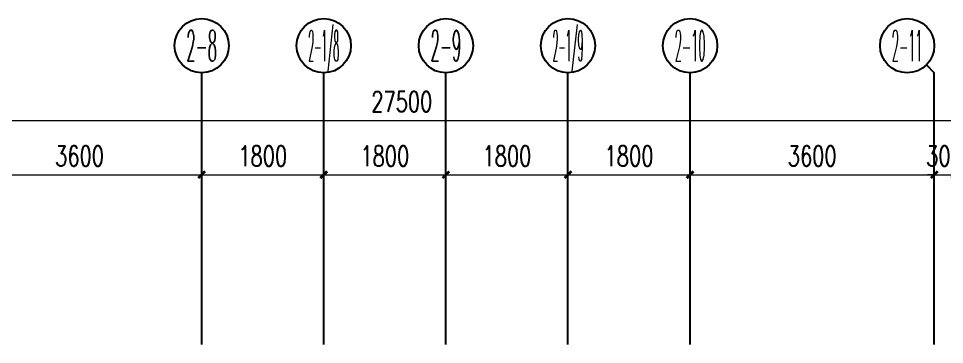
# Model space of a CAD drawing. Extents: x -9422388 to 15610651, y -1992469 to 953794.
# Drawn here: x -2573259 to -2559609, y -354234 to -349434 of the extents above; entities that cross this region are included whole.
import ezdxf
from ezdxf.enums import TextEntityAlignment as Align

# ---------------------------------------------------------------- set-up
doc = ezdxf.new("R2010")
doc.units = 0
doc.header["$LTSCALE"] = 1000
doc.layers.add('AXIS', color=3, linetype='Continuous')
doc.layers.add('AXIS_TEXT', color=7, linetype='Continuous')
doc.layers.add('建筑底图', color=8, linetype='Continuous', lineweight=5)
doc.styles.add('_TCH_AXIS', font='COMPLEX', dxfattribs={"bigfont": 'GBCBIG'})
doc.styles.add('_TCH_DIM_T3', font='SIMPLEX', dxfattribs={"width": 0.705882, "bigfont": 'GBCBIG'})
doc.styles.add('COMPLEX', font='COMPLEX')
doc.dimstyles.new('_TCH_ARCH&&100', dxfattribs={"dimtxt": 297.5, "dimasz": 100, "dimexe": 250, "dimexo": 300, "dimgap": 126.25, "dimtad": 1, "dimdec": 0, "dimzin": 0, "dimdsep": 46, "dimtxsty": '_TCH_DIM_T3', "dimblk": 'ARCHTICK', "dimcen": 0.09, "dimclrt": 7, "dimazin": 2, "dimtfac": 1, "dimtdec": 0, "dimtix": 1, "dimtmove": 2, "dimatfit": 3, "dimfxl": 0, "dimtolj": 1, "dimtzin": 0, "dimarcsym": 0})

# ---------------------------------------------------------------- blocks, each defined once
blk = doc.blocks.new('_ArchTick')
at = {"color": 0, "linetype": 'ByBlock', "const_width": 0.4}
blk.add_lwpolyline([(-0.5, -0.5), (0.5, 0.5)], dxfattribs=at)
blk = doc.blocks.new('*D693')
at = {"layer": 'AXIS', "color": 0, "lineweight": -2, "transparency": 16777216}
for p, q in [((1987630, -392875), (1987630, -389625)), ((2015130, -392875), (2015130, -389625)), ((1987630, -389875), (2015130, -389875))]:
    blk.add_line(p, q, dxfattribs=at)
at = {"layer": 'Defpoints', "color": 0, "transparency": 16777216}
for p in [(2015130, -389875), (1987630, -393175), (2015130, -393175)]:
    blk.add_point(p, dxfattribs=at)
at = {"layer": 'AXIS', "color": 0, "lineweight": -2, "transparency": 16777216, "xscale": 100, "yscale": 100, "zscale": 100, "rotation": 180}
blk.add_blockref('_ArchTick', (1987630, -389875), dxfattribs=at)
at = {"layer": 'AXIS', "color": 0, "lineweight": -2, "transparency": 16777216, "xscale": 100, "yscale": 100, "zscale": 100}
blk.add_blockref('_ArchTick', (2015130, -389875), dxfattribs=at)
at = {"layer": 'AXIS', "color": 7, "transparency": 16777216, "insert": (2001380, -389600), "char_height": 297.5, "attachment_point": 5, "style": '_TCH_DIM_T3'}
blk.add_mtext('\\A1;27500', dxfattribs=at)
blk = doc.blocks.new('*D742')
at = {"layer": 'AXIS', "color": 0, "lineweight": -2, "transparency": 16777216}
for p, q in [((1994830, -392875), (1994830, -390425)), ((1998430, -392875), (1998430, -390425)), ((1994830, -390675), (1998430, -390675))]:
    blk.add_line(p, q, dxfattribs=at)
at = {"layer": 'Defpoints', "color": 0, "transparency": 16777216}
for p in [(1998430, -390675), (1994830, -393175), (1998430, -393175)]:
    blk.add_point(p, dxfattribs=at)
at = {"layer": 'AXIS', "color": 0, "lineweight": -2, "transparency": 16777216, "xscale": 100, "yscale": 100, "zscale": 100, "rotation": 180}
blk.add_blockref('_ArchTick', (1994830, -390675), dxfattribs=at)
at = {"layer": 'AXIS', "color": 0, "lineweight": -2, "transparency": 16777216, "xscale": 100, "yscale": 100, "zscale": 100}
blk.add_blockref('_ArchTick', (1998430, -390675), dxfattribs=at)
at = {"layer": 'AXIS', "color": 7, "transparency": 16777216, "insert": (1996630, -390400), "char_height": 297.5, "attachment_point": 5, "style": '_TCH_DIM_T3'}
blk.add_mtext('\\A1;3600', dxfattribs=at)
blk = doc.blocks.new('*D743')
at = {"layer": 'AXIS', "color": 0, "lineweight": -2, "transparency": 16777216}
for p, q in [((1998430, -392875), (1998430, -390425)), ((2000230, -392875), (2000230, -390425)), ((1998430, -390675), (2000230, -390675))]:
    blk.add_line(p, q, dxfattribs=at)
at = {"layer": 'Defpoints', "color": 0, "transparency": 16777216}
for p in [(2000230, -390675), (1998430, -393175), (2000230, -393175)]:
    blk.add_point(p, dxfattribs=at)
at = {"layer": 'AXIS', "color": 0, "lineweight": -2, "transparency": 16777216, "xscale": 100, "yscale": 100, "zscale": 100, "rotation": 180}
blk.add_blockref('_ArchTick', (1998430, -390675), dxfattribs=at)
at = {"layer": 'AXIS', "color": 0, "lineweight": -2, "transparency": 16777216, "xscale": 100, "yscale": 100, "zscale": 100}
blk.add_blockref('_ArchTick', (2000230, -390675), dxfattribs=at)
at = {"layer": 'AXIS', "color": 7, "transparency": 16777216, "insert": (1999330, -390400), "char_height": 297.5, "attachment_point": 5, "style": '_TCH_DIM_T3'}
blk.add_mtext('\\A1;1800', dxfattribs=at)
blk = doc.blocks.new('*D744')
at = {"layer": 'AXIS', "color": 0, "lineweight": -2, "transparency": 16777216}
for p, q in [((2000230, -392875), (2000230, -390425)), ((2002030, -392875), (2002030, -390425)), ((2000230, -390675), (2002030, -390675))]:
    blk.add_line(p, q, dxfattribs=at)
at = {"layer": 'Defpoints', "color": 0, "transparency": 16777216}
for p in [(2002030, -390675), (2000230, -393175), (2002030, -393175)]:
    blk.add_point(p, dxfattribs=at)
at = {"layer": 'AXIS', "color": 0, "lineweight": -2, "transparency": 16777216, "xscale": 100, "yscale": 100, "zscale": 100, "rotation": 180}
blk.add_blockref('_ArchTick', (2000230, -390675), dxfattribs=at)
at = {"layer": 'AXIS', "color": 0, "lineweight": -2, "transparency": 16777216, "xscale": 100, "yscale": 100, "zscale": 100}
blk.add_blockref('_ArchTick', (2002030, -390675), dxfattribs=at)
at = {"layer": 'AXIS', "color": 7, "transparency": 16777216, "insert": (2001130, -390400), "char_height": 297.5, "attachment_point": 5, "style": '_TCH_DIM_T3'}
blk.add_mtext('\\A1;1800', dxfattribs=at)
blk = doc.blocks.new('*D745')
at = {"layer": 'AXIS', "color": 0, "lineweight": -2, "transparency": 16777216}
for p, q in [((2002030, -392875), (2002030, -390425)), ((2003830, -392875), (2003830, -390425)), ((2002030, -390675), (2003830, -390675))]:
    blk.add_line(p, q, dxfattribs=at)
at = {"layer": 'Defpoints', "color": 0, "transparency": 16777216}
for p in [(2003830, -390675), (2002030, -393175), (2003830, -393175)]:
    blk.add_point(p, dxfattribs=at)
at = {"layer": 'AXIS', "color": 0, "lineweight": -2, "transparency": 16777216, "xscale": 100, "yscale": 100, "zscale": 100, "rotation": 180}
blk.add_blockref('_ArchTick', (2002030, -390675), dxfattribs=at)
at = {"layer": 'AXIS', "color": 0, "lineweight": -2, "transparency": 16777216, "xscale": 100, "yscale": 100, "zscale": 100}
blk.add_blockref('_ArchTick', (2003830, -390675), dxfattribs=at)
at = {"layer": 'AXIS', "color": 7, "transparency": 16777216, "insert": (2002930, -390400), "char_height": 297.5, "attachment_point": 5, "style": '_TCH_DIM_T3'}
blk.add_mtext('\\A1;1800', dxfattribs=at)
blk = doc.blocks.new('*D746')
at = {"layer": 'AXIS', "color": 0, "lineweight": -2, "transparency": 16777216}
for p, q in [((2003830, -392875), (2003830, -390425)), ((2005630, -392875), (2005630, -390425)), ((2003830, -390675), (2005630, -390675))]:
    blk.add_line(p, q, dxfattribs=at)
at = {"layer": 'Defpoints', "color": 0, "transparency": 16777216}
for p in [(2005630, -390675), (2003830, -393175), (2005630, -393175)]:
    blk.add_point(p, dxfattribs=at)
at = {"layer": 'AXIS', "color": 0, "lineweight": -2, "transparency": 16777216, "xscale": 100, "yscale": 100, "zscale": 100, "rotation": 180}
blk.add_blockref('_ArchTick', (2003830, -390675), dxfattribs=at)
at = {"layer": 'AXIS', "color": 0, "lineweight": -2, "transparency": 16777216, "xscale": 100, "yscale": 100, "zscale": 100}
blk.add_blockref('_ArchTick', (2005630, -390675), dxfattribs=at)
at = {"layer": 'AXIS', "color": 7, "transparency": 16777216, "insert": (2004730, -390400), "char_height": 297.5, "attachment_point": 5, "style": '_TCH_DIM_T3'}
blk.add_mtext('\\A1;1800', dxfattribs=at)
blk = doc.blocks.new('*D747')
at = {"layer": 'AXIS', "color": 0, "lineweight": -2, "transparency": 16777216}
for p, q in [((2005630, -392875), (2005630, -390425)), ((2009230, -392875), (2009230, -390425)), ((2005630, -390675), (2009230, -390675))]:
    blk.add_line(p, q, dxfattribs=at)
at = {"layer": 'Defpoints', "color": 0, "transparency": 16777216}
for p in [(2009230, -390675), (2005630, -393175), (2009230, -393175)]:
    blk.add_point(p, dxfattribs=at)
at = {"layer": 'AXIS', "color": 0, "lineweight": -2, "transparency": 16777216, "xscale": 100, "yscale": 100, "zscale": 100, "rotation": 180}
blk.add_blockref('_ArchTick', (2005630, -390675), dxfattribs=at)
at = {"layer": 'AXIS', "color": 0, "lineweight": -2, "transparency": 16777216, "xscale": 100, "yscale": 100, "zscale": 100}
blk.add_blockref('_ArchTick', (2009230, -390675), dxfattribs=at)
at = {"layer": 'AXIS', "color": 7, "transparency": 16777216, "insert": (2007430, -390400), "char_height": 297.5, "attachment_point": 5, "style": '_TCH_DIM_T3'}
blk.add_mtext('\\A1;3600', dxfattribs=at)
blk = doc.blocks.new('*D748')
at = {"layer": 'AXIS', "color": 0, "lineweight": -2, "transparency": 16777216}
for p, q in [((2009230, -392875), (2009230, -390425)), ((2009530, -392875), (2009530, -390425)), ((2009230, -390675), (2009130, -390675)), ((2009230, -390675), (2009530, -390675)), ((2009530, -390675), (2009630, -390675))]:
    blk.add_line(p, q, dxfattribs=at)
at = {"layer": 'Defpoints', "color": 0, "transparency": 16777216}
for p in [(2009530, -390675), (2009230, -393175), (2009530, -393175)]:
    blk.add_point(p, dxfattribs=at)
at = {"layer": 'AXIS', "color": 0, "lineweight": -2, "transparency": 16777216, "xscale": 100, "yscale": 100, "zscale": 100}
blk.add_blockref('_ArchTick', (2009230, -390675), dxfattribs=at)
at = {"layer": 'AXIS', "color": 0, "lineweight": -2, "transparency": 16777216, "xscale": 100, "yscale": 100, "zscale": 100, "rotation": 180}
blk.add_blockref('_ArchTick', (2009530, -390675), dxfattribs=at)
at = {"layer": 'AXIS', "color": 7, "transparency": 16777216, "insert": (2009380, -390400), "char_height": 297.5, "attachment_point": 5, "style": '_TCH_DIM_T3'}
blk.add_mtext('\\A1;300', dxfattribs=at)
blk = doc.blocks.new('_AXISO')
at = {"color": 0}
blk.add_circle((0, 0), 0.5, dxfattribs=at)
at = {"layer": 'AXIS_TEXT', "color": 0, "style": 'COMPLEX', "width": 1.041667}
blk.add_attdef('A', text='', height=0.56, dxfattribs=at).set_placement((-0.25, -0.28), (0.25, -0.28), align=Align.FIT)
blk = doc.blocks.new('5555')
at = {"layer": 'AXIS', "color": 8}
for p, q in [((2009113, -389057.6), (2009230.2, -389174.7)), ((1998430.2, -393174.7), (1998430.2, -389174.7)), ((2000230.2, -393174.7), (2000230.2, -389174.7)), ((2002030.2, -393174.7), (2002030.2, -389174.7)), ((2003830.2, -393174.7), (2003830.2, -389174.7)), ((2005630.2, -393174.7), (2005630.2, -389174.7)), ((2009230.2, -393174.7), (2009230.2, -389174.7))]:
    blk.add_line(p, q, dxfattribs=at)
ref = blk.add_blockref('_AXISO', (1998430.2, -388774.7), dxfattribs=dict(at, xscale=800, yscale=800, zscale=800))
ref.add_attrib('A', '2-8', dxfattribs={"layer": 'AXIS_TEXT', "color": 8, "height": 452.55, "style": '_TCH_AXIS', "width": 0.35}).set_placement((1998203.9, -389001), (1998656.5, -389001), align=Align.FIT)
ref = blk.add_blockref('_AXISO', (2000230.2, -388774.7), dxfattribs=dict(at, xscale=800, yscale=800, zscale=800))
ref.add_attrib('A', '2-1/8', dxfattribs={"layer": 'AXIS_TEXT', "color": 8, "height": 452.55, "style": '_TCH_AXIS', "width": 0.216495}).set_placement((2000003.9, -389001), (2000456.5, -389001), align=Align.FIT)
ref = blk.add_blockref('_AXISO', (2002030.2, -388774.7), dxfattribs=dict(at, xscale=800, yscale=800, zscale=800))
ref.add_attrib('A', '2-9', dxfattribs={"layer": 'AXIS_TEXT', "color": 8, "height": 452.55, "style": '_TCH_AXIS', "width": 0.35}).set_placement((2001803.9, -389001), (2002256.5, -389001), align=Align.FIT)
ref = blk.add_blockref('_AXISO', (2003830.2, -388774.7), dxfattribs=dict(at, xscale=800, yscale=800, zscale=800))
ref.add_attrib('A', '2-1/9', dxfattribs={"layer": 'AXIS_TEXT', "color": 8, "height": 452.55, "style": '_TCH_AXIS', "width": 0.216495}).set_placement((2003603.9, -389001), (2004056.5, -389001), align=Align.FIT)
ref = blk.add_blockref('_AXISO', (2005630.2, -388774.7), dxfattribs=dict(at, xscale=800, yscale=800, zscale=800))
ref.add_attrib('A', '2-10', dxfattribs={"layer": 'AXIS_TEXT', "color": 8, "height": 452.55, "style": '_TCH_AXIS', "width": 0.28}).set_placement((2005403.9, -389001), (2005856.5, -389001), align=Align.FIT)
ref = blk.add_blockref('_AXISO', (2008830.2, -388774.7), dxfattribs=dict(at, xscale=800, yscale=800, zscale=800))
ref.add_attrib('A', '2-11', dxfattribs={"layer": 'AXIS_TEXT', "color": 8, "height": 452.55, "style": '_TCH_AXIS', "width": 0.3}).set_placement((2008603.9, -389001), (2009056.5, -389001), align=Align.FIT)
for p1, p2, distance, picture, middle in [((1987630.2, -393174.7), (2015130.2, -393174.7), 3300, '*D693', (2001380.2, -389599.7)), ((1994830.2, -393174.7), (1998430.2, -393174.7), 2500, '*D742', (1996630.2, -390399.7)), ((1998430.2, -393174.7), (2000230.2, -393174.7), 2500, '*D743', (1999330.2, -390399.7)), ((2000230.2, -393174.7), (2002030.2, -393174.7), 2500, '*D744', (2001130.2, -390399.7)), ((2002030.2, -393174.7), (2003830.2, -393174.7), 2500, '*D745', (2002930.2, -390399.7)), ((2003830.2, -393174.7), (2005630.2, -393174.7), 2500, '*D746', (2004730.2, -390399.7)), ((2005630.2, -393174.7), (2009230.2, -393174.7), 2500, '*D747', (2007430.2, -390399.7)), ((2009230.2, -393174.7), (2009530.2, -393174.7), 2500, '*D748', (2009380.2, -390399.7))]:
    dim = blk.add_aligned_dim(p1=p1, p2=p2, distance=distance, dimstyle='_TCH_ARCH&&100', dxfattribs=at)
    dim.commit()
    dim.dimension.update_dxf_attribs({"geometry": picture, "text_midpoint": middle})

msp = doc.modelspace()

# ---------------------------------------------------------------- block references
at = {"layer": '建筑底图', "color": 8}
msp.add_blockref('5555', (-4568988.93389, 38940.58199), dxfattribs=at)

doc.saveas('drawing.dxf')
